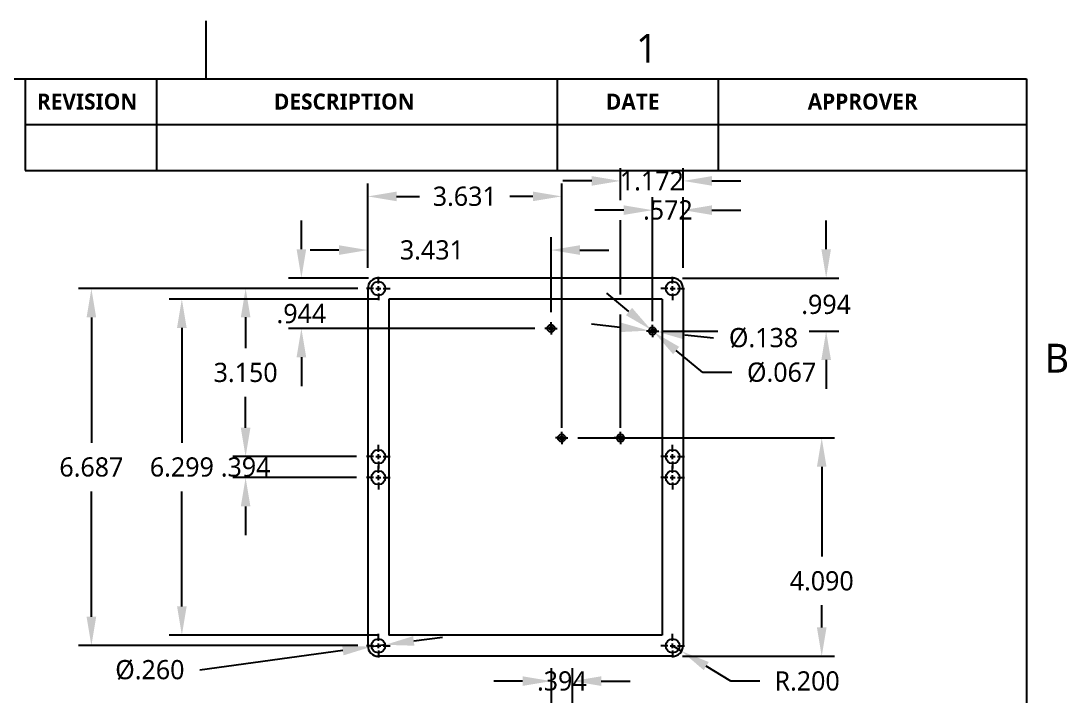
# Model space of a CAD drawing. Extents: x 0 to 11, y 0 to 8.5.
# Drawn here: x 4.36 to 10.89, y 4.26 to 8.48 of the extents above; entities that cross this region are included whole.
import ezdxf

# ---------------------------------------------------------------- set-up
doc = ezdxf.new("R2010")
doc.units = 0
doc.header["$LTSCALE"] = 0.5
doc.header["$MEASUREMENT"] = 0
doc.header["$PDMODE"] = 33
doc.header["$PDSIZE"] = 0.03937
doc.linetypes.add('CENTER', pattern=[0.72, 0.45, -0.09, 0.09, -0.09])
doc.layers.get('DEFPOINTS').update_dxf_attribs({"linetype": 'CONTINUOUS'})
for name, color, linetype in [('ANNOTATION_TEXT', 7, 'CONTINUOUS'), ('BORDER_FRAME', 7, 'CONTINUOUS'), ('BORDER_ZONES', 7, 'CONTINUOUS'), ('CENTERMARKS', 7, 'CONTINUOUS'), ('TABLES', 7, 'CONTINUOUS'), ('VISIBLE', 7, 'CONTINUOUS')]:
    doc.layers.add(name, color=color, linetype=linetype)
doc.styles.add('ONSHAPE-STANDARD', font='NotoSans-Regular.ttf')
doc.styles.add('ONSHAPE-STANDARD-DIMENSION', font='')
doc.styles.add('ONSHAPE-STANDARD-TABLE-DAT', font='NotoSans-Regular.ttf')
doc.styles.get('ONSHAPE-STANDARD-DIMENSION').set_extended_font_data('Noto Sans')
doc.dimstyles.new('ONSHAPE-STANDARD$0', dxfattribs={"dimtxt": 0.12, "dimasz": 0.18, "dimexe": 0.08, "dimexo": 0.0625, "dimgap": 0.09, "dimtad": 0, "dimtih": 1, "dimtoh": 1, "dimdec": 3, "dimzin": 7, "dimtxsty": 'ONSHAPE-STANDARD-DIMENSION', "dimcen": 0.09, "dimclrd": 7, "dimclre": 7, "dimclrt": 7, "dimadec": 1, "dimazin": 3, "dimtfac": 1, "dimtdec": 3, "dimtofl": 0, "dimtmove": 0, "dimatfit": 3, "dimtolj": 1, "dimtzin": 7})
doc.dimstyles.new('ONSHAPE-STANDARD$3', dxfattribs={"dimtxt": 0.12, "dimasz": 0.18, "dimexe": 0.08, "dimexo": 0.0625, "dimgap": 0.09, "dimtad": 0, "dimtih": 1, "dimtoh": 1, "dimdec": 3, "dimzin": 7, "dimtxsty": 'ONSHAPE-STANDARD-DIMENSION', "dimcen": 0, "dimclrd": 7, "dimclre": 7, "dimclrt": 7, "dimadec": 1, "dimazin": 3, "dimtfac": 1, "dimtdec": 3, "dimtofl": 0, "dimtmove": 0, "dimatfit": 3, "dimtolj": 1, "dimtzin": 7})
doc.dimstyles.new('ONSHAPE-STANDARD$4', dxfattribs={"dimtxt": 0.12, "dimasz": 0.18, "dimexe": 0.08, "dimexo": 0.0625, "dimgap": 0.09, "dimtad": 0, "dimtih": 1, "dimtoh": 1, "dimdec": 3, "dimzin": 7, "dimtxsty": 'ONSHAPE-STANDARD-DIMENSION', "dimcen": 0, "dimclrd": 7, "dimclre": 7, "dimclrt": 7, "dimadec": 1, "dimazin": 3, "dimtfac": 1, "dimtdec": 3, "dimtofl": 0, "dimtmove": 0, "dimatfit": 3, "dimtolj": 1, "dimtzin": 7})

# ---------------------------------------------------------------- blocks, each defined once
blk = doc.blocks.new('*T3')
at = {"layer": 'TABLES', "color": 0, "linetype": 'BYBLOCK'}
for p, q in [((0, 0), (6.25, 0)), ((0, 0), (0, -0.5733)), ((0.8194, 0), (0.8194, -0.5733)), ((3.3211, 0), (3.3211, -0.5733)), ((4.3259, 0), (4.3259, -0.5733)), ((6.25, 0), (6.25, -0.5733)), ((0, -0.2867), (6.25, -0.2867)), ((0, -0.5733), (6.25, -0.5733))]:
    blk.add_line(p, q, dxfattribs=at)
at = {"layer": 'TABLES', "color": 0, "char_height": 0.1, "attachment_point": 4, "style": 'ONSHAPE-STANDARD-TABLE-DAT'}
for s, insert, width in [('{\\fNoto Sans|b1|i0|c0|p0;\\W0.38567; }{\\fNoto Sans|b1|i0|c0|p0;REVISION}', (0.06, -0.1433), 0.699411), ('{\\fNoto Sans|b1|i0|c0|p0;\\W9.93595;  }{\\fNoto Sans|b1|i0|c0|p0;DESCRIPTION}', (0.8794, -0.1433), 2.381656), ('{\\fNoto Sans|b1|i0|c0|p0;\\W7.19404; }{\\fNoto Sans|b1|i0|c0|p0;DATE}', (3.3811, -0.1433), 0.88484), ('{\\fNoto Sans|b1|i0|c0|p0;\\W7.36235;  }{\\fNoto Sans|b1|i0|c0|p0;APPROVER}', (4.3859, -0.1433), 1.804093)]:
    blk.add_mtext(s, dxfattribs=dict(at, insert=insert, width=width))
blk = doc.blocks.new('*D6')
at = {"layer": 'ANNOTATION_TEXT', "color": 7}
for p, q in [((6.4649, 6.8091), (4.7217, 6.8091)), ((4.8017, 6.6291), (4.8017, 5.8463)), ((4.8017, 4.7599), (4.8017, 5.5427)), ((6.4649, 4.5799), (4.7217, 4.5799))]:
    blk.add_line(p, q, dxfattribs=at)
for points in [[(4.8317, 6.6291), (4.7717, 6.6291), (4.8017, 6.8091)], [(4.7717, 4.7599), (4.8317, 4.7599), (4.8017, 4.5799)]]:
    blk.add_solid(points, dxfattribs=at)
at = {"layer": 'DEFPOINTS', "color": 0}
for p in [(6.5274, 6.8091), (4.8017, 4.5799), (6.5274, 4.5799)]:
    blk.add_point(p, dxfattribs=at)
at = {"layer": 'ANNOTATION_TEXT', "color": 7, "insert": (4.8017, 5.6945), "char_height": 0.12, "attachment_point": 5, "style": 'ONSHAPE-STANDARD-DIMENSION'}
blk.add_mtext('\\A1;6.687', dxfattribs=at)
blk = doc.blocks.new('*D7')
at = {"layer": 'ANNOTATION_TEXT', "color": 7}
for p, q in [((6.5961, 6.7444), (5.2865, 6.7444)), ((5.3665, 6.5644), (5.3665, 5.8463)), ((5.3665, 4.8246), (5.3665, 5.5427)), ((6.5961, 4.6446), (5.2865, 4.6446))]:
    blk.add_line(p, q, dxfattribs=at)
for points in [[(5.3965, 6.5644), (5.3365, 6.5644), (5.3665, 6.7444)], [(5.3365, 4.8246), (5.3965, 4.8246), (5.3665, 4.6446)]]:
    blk.add_solid(points, dxfattribs=at)
at = {"layer": 'DEFPOINTS', "color": 0}
for p in [(6.6586, 6.7444), (5.3665, 4.6446), (6.6586, 4.6446)]:
    blk.add_point(p, dxfattribs=at)
at = {"layer": 'ANNOTATION_TEXT', "color": 7, "insert": (5.3665, 5.6945), "char_height": 0.12, "attachment_point": 5, "style": 'ONSHAPE-STANDARD-DIMENSION'}
blk.add_mtext('\\A1;6.299', dxfattribs=at)
blk = doc.blocks.new('*D8')
at = {"layer": 'ANNOTATION_TEXT', "color": 7}
for p, q in [((6.6359, 4.5849), (6.5501, 4.5732)), ((6.8143, 4.6091), (6.9926, 4.6334)), ((6.3718, 4.5489), (5.479, 4.4273))]:
    blk.add_line(p, q, dxfattribs=at)
for points in [[(6.8102, 4.6389), (6.8183, 4.5794), (6.6359, 4.5849)], [(6.3758, 4.5192), (6.3677, 4.5786), (6.5501, 4.5732)]]:
    blk.add_solid(points, dxfattribs=at)
at = {"layer": 'DEFPOINTS', "color": 0}
for p in [(6.5501, 4.5732), (6.6359, 4.5849)]:
    blk.add_point(p, dxfattribs=at)
at = {"layer": 'ANNOTATION_TEXT', "color": 7, "insert": (5.1668, 4.4273), "char_height": 0.12, "attachment_point": 5, "style": 'ONSHAPE-STANDARD-DIMENSION'}
blk.add_mtext('\\A1;%%c.260', dxfattribs=at)
blk = doc.blocks.new('*D9')
at = {"layer": 'ANNOTATION_TEXT', "color": 7}
for p, q in [((5.7646, 5.9401), (5.7646, 6.1201)), ((6.4569, 5.7601), (5.6846, 5.7601)), ((6.4569, 5.6289), (5.6846, 5.6289)), ((5.7646, 5.4489), (5.7646, 5.2689))]:
    blk.add_line(p, q, dxfattribs=at)
for points in [[(5.7346, 5.9401), (5.7946, 5.9401), (5.7646, 5.7601)], [(5.7946, 5.4489), (5.7346, 5.4489), (5.7646, 5.6289)]]:
    blk.add_solid(points, dxfattribs=at)
at = {"layer": 'DEFPOINTS', "color": 0}
for p in [(6.5194, 5.7601), (5.7646, 5.6289), (6.5194, 5.6289)]:
    blk.add_point(p, dxfattribs=at)
at = {"layer": 'ANNOTATION_TEXT', "color": 7, "insert": (5.7646, 5.6945), "char_height": 0.12, "attachment_point": 5, "style": 'ONSHAPE-STANDARD-DIMENSION'}
blk.add_mtext('\\A1;.394', dxfattribs=at)
blk = doc.blocks.new('*D10')
at = {"layer": 'ANNOTATION_TEXT', "color": 7}
for p, q in [((6.4569, 6.81), (5.6846, 6.81)), ((5.7646, 6.63), (5.7646, 6.4369)), ((5.7646, 5.9401), (5.7646, 6.1332)), ((6.4569, 5.7601), (5.6846, 5.7601))]:
    blk.add_line(p, q, dxfattribs=at)
for points in [[(5.7946, 6.63), (5.7346, 6.63), (5.7646, 6.81)], [(5.7346, 5.9401), (5.7946, 5.9401), (5.7646, 5.7601)]]:
    blk.add_solid(points, dxfattribs=at)
at = {"layer": 'DEFPOINTS', "color": 0}
for p in [(6.5194, 6.81), (5.7646, 5.7601), (6.5194, 5.7601)]:
    blk.add_point(p, dxfattribs=at)
at = {"layer": 'ANNOTATION_TEXT', "color": 7, "insert": (5.7646, 6.2851), "char_height": 0.12, "attachment_point": 5, "style": 'ONSHAPE-STANDARD-DIMENSION'}
blk.add_mtext('\\A1;3.150', dxfattribs=at)
blk = doc.blocks.new('*D11')
at = {"layer": 'ANNOTATION_TEXT', "color": 7}
for p, q in [((8.4294, 4.5799), (8.4862, 4.5454)), ((8.7939, 4.3584), (8.64, 4.4519)), ((8.9739, 4.3584), (8.7939, 4.3584))]:
    blk.add_line(p, q, dxfattribs=at)
blk.add_solid([(8.6556, 4.4775), (8.6245, 4.4263), (8.4862, 4.5454)], dxfattribs=at)
at = {"layer": 'DEFPOINTS', "color": 0}
for p in [(8.4294, 4.5799), (8.4862, 4.5454)]:
    blk.add_point(p, dxfattribs=at)
at = {"layer": 'ANNOTATION_TEXT', "color": 7, "insert": (9.2697, 4.3584), "char_height": 0.12, "attachment_point": 5, "style": 'ONSHAPE-STANDARD-DIMENSION'}
blk.add_mtext('\\A1;R.200', dxfattribs=at)
blk = doc.blocks.new('*D12')
at = {"layer": 'ANNOTATION_TEXT', "color": 7}
for p, q in [((8.1034, 6.5674), (7.9246, 6.5877)), ((8.2823, 6.547), (8.3279, 6.5418)), ((8.5067, 6.5214), (8.6856, 6.501))]:
    blk.add_line(p, q, dxfattribs=at)
for points in [[(8.1, 6.5376), (8.1068, 6.5972), (8.2823, 6.547)], [(8.5101, 6.5512), (8.5034, 6.4916), (8.3279, 6.5418)]]:
    blk.add_solid(points, dxfattribs=at)
at = {"layer": 'DEFPOINTS', "color": 0}
for p in [(8.2823, 6.547), (8.3279, 6.5418)]:
    blk.add_point(p, dxfattribs=at)
at = {"layer": 'ANNOTATION_TEXT', "color": 7, "insert": (8.9977, 6.501), "char_height": 0.12, "attachment_point": 5, "style": 'ONSHAPE-STANDARD-DIMENSION'}
blk.add_mtext('\\A1;%%c.138', dxfattribs=at)
blk = doc.blocks.new('*D13')
at = {"layer": 'ANNOTATION_TEXT', "color": 7}
for p, q in [((8.1578, 6.6662), (8.019, 6.7808)), ((8.6188, 6.2851), (8.4524, 6.4226)), ((8.7988, 6.2851), (8.6188, 6.2851))]:
    blk.add_line(p, q, dxfattribs=at)
for points in [[(8.1386, 6.643), (8.1769, 6.6893), (8.2965, 6.5515)], [(8.4715, 6.4457), (8.4333, 6.3995), (8.3137, 6.5373)]]:
    blk.add_solid(points, dxfattribs=at)
at = {"layer": 'DEFPOINTS', "color": 0}
for p in [(8.2965, 6.5515), (8.3137, 6.5373)]:
    blk.add_point(p, dxfattribs=at)
at = {"layer": 'ANNOTATION_TEXT', "color": 7, "insert": (9.1106, 6.2851), "char_height": 0.12, "attachment_point": 5, "style": 'ONSHAPE-STANDARD-DIMENSION'}
blk.add_mtext('\\A1;%%c.067', dxfattribs=at)
blk = doc.blocks.new('*D14')
at = {"layer": 'ANNOTATION_TEXT', "color": 7}
for p, q in [((6.1128, 7.0556), (6.1128, 7.2356)), ((6.5314, 6.8756), (6.0328, 6.8756)), ((7.5694, 6.561), (6.0328, 6.561)), ((6.1128, 6.381), (6.1128, 6.201))]:
    blk.add_line(p, q, dxfattribs=at)
for points in [[(6.0828, 7.0556), (6.1428, 7.0556), (6.1128, 6.8756)], [(6.1428, 6.381), (6.0828, 6.381), (6.1128, 6.561)]]:
    blk.add_solid(points, dxfattribs=at)
at = {"layer": 'DEFPOINTS', "color": 0}
for p in [(6.1128, 6.8756), (6.5939, 6.8756), (7.6319, 6.561)]:
    blk.add_point(p, dxfattribs=at)
at = {"layer": 'ANNOTATION_TEXT', "color": 7, "insert": (6.1128, 6.6526), "char_height": 0.12, "attachment_point": 5, "style": 'ONSHAPE-STANDARD-DIMENSION'}
blk.add_mtext('\\A1;.944', dxfattribs=at)
blk = doc.blocks.new('*D15')
at = {"layer": 'ANNOTATION_TEXT', "color": 7}
for p, q in [((6.5274, 6.9381), (6.5274, 7.13)), ((7.671, 6.6626), (7.671, 7.13)), ((6.3474, 7.05), (6.1674, 7.05)), ((7.851, 7.05), (8.031, 7.05))]:
    blk.add_line(p, q, dxfattribs=at)
for points in [[(6.3474, 7.02), (6.3474, 7.08), (6.5274, 7.05)], [(7.851, 7.08), (7.851, 7.02), (7.671, 7.05)]]:
    blk.add_solid(points, dxfattribs=at)
at = {"layer": 'DEFPOINTS', "color": 0}
for p in [(6.5274, 7.05), (6.5274, 6.8091), (7.671, 6.6001)]:
    blk.add_point(p, dxfattribs=at)
at = {"layer": 'ANNOTATION_TEXT', "color": 7, "insert": (6.9275, 7.05), "char_height": 0.12, "attachment_point": 5, "style": 'ONSHAPE-STANDARD-DIMENSION'}
blk.add_mtext('\\A1;3.431', dxfattribs=at)
blk = doc.blocks.new('*D16')
at = {"layer": 'ANNOTATION_TEXT', "color": 7}
for p, q in [((9.3885, 7.0556), (9.3885, 7.2356)), ((8.4919, 6.8756), (9.4685, 6.8756)), ((8.3676, 6.5444), (8.7131, 6.5444)), ((9.2823, 6.5444), (9.4685, 6.5444)), ((9.3885, 6.3644), (9.3885, 6.1844))]:
    blk.add_line(p, q, dxfattribs=at)
for points in [[(9.3585, 7.0556), (9.4185, 7.0556), (9.3885, 6.8756)], [(9.4185, 6.3644), (9.3585, 6.3644), (9.3885, 6.5444)]]:
    blk.add_solid(points, dxfattribs=at)
at = {"layer": 'DEFPOINTS', "color": 0}
for p in [(8.4294, 6.8756), (9.3885, 6.8756), (8.3051, 6.5444)]:
    blk.add_point(p, dxfattribs=at)
at = {"layer": 'ANNOTATION_TEXT', "color": 7, "insert": (9.3885, 6.71), "char_height": 0.12, "attachment_point": 5, "style": 'ONSHAPE-STANDARD-DIMENSION'}
blk.add_mtext('\\A1;.994', dxfattribs=at)
blk = doc.blocks.new('*D17')
at = {"layer": 'ANNOTATION_TEXT', "color": 7}
for p, q in [((8.3051, 6.6069), (8.3051, 7.3794)), ((8.4959, 6.9381), (8.4959, 7.3794)), ((8.1251, 7.2994), (7.9451, 7.2994)), ((8.6759, 7.2994), (8.8559, 7.2994))]:
    blk.add_line(p, q, dxfattribs=at)
for points in [[(8.1251, 7.2694), (8.1251, 7.3294), (8.3051, 7.2994)], [(8.6759, 7.3294), (8.6759, 7.2694), (8.4959, 7.2994)]]:
    blk.add_solid(points, dxfattribs=at)
at = {"layer": 'DEFPOINTS', "color": 0}
for p in [(8.4959, 7.2994), (8.4959, 6.8091), (8.3051, 6.5444)]:
    blk.add_point(p, dxfattribs=at)
at = {"layer": 'ANNOTATION_TEXT', "color": 7, "insert": (8.4005, 7.2994), "char_height": 0.12, "attachment_point": 5, "style": 'ONSHAPE-STANDARD-DIMENSION'}
blk.add_mtext('\\A1;.572', dxfattribs=at)
blk = doc.blocks.new('*D18')
at = {"layer": 'ANNOTATION_TEXT', "color": 7}
for p, q in [((8.1051, 7.3619), (8.1051, 7.5618)), ((8.4959, 7.4243), (8.4959, 7.5618)), ((7.9251, 7.4818), (7.7451, 7.4818)), ((8.6759, 7.4818), (8.8559, 7.4818)), ((8.1051, 6.7722), (8.1051, 7.2369)), ((8.4959, 6.9381), (8.4959, 7.1757)), ((8.1051, 5.9393), (8.1051, 6.6472))]:
    blk.add_line(p, q, dxfattribs=at)
for points in [[(7.9251, 7.4518), (7.9251, 7.5118), (8.1051, 7.4818)], [(8.6759, 7.5118), (8.6759, 7.4518), (8.4959, 7.4818)]]:
    blk.add_solid(points, dxfattribs=at)
at = {"layer": 'DEFPOINTS', "color": 0}
for p in [(8.4959, 7.4818), (8.4959, 6.8091), (8.1051, 5.8768)]:
    blk.add_point(p, dxfattribs=at)
at = {"layer": 'ANNOTATION_TEXT', "color": 7, "insert": (8.3005, 7.4818), "char_height": 0.12, "attachment_point": 5, "style": 'ONSHAPE-STANDARD-DIMENSION'}
blk.add_mtext('\\A1;1.172', dxfattribs=at)
blk = doc.blocks.new('*D19')
at = {"layer": 'ANNOTATION_TEXT', "color": 7}
for p, q in [((6.5274, 6.9381), (6.5274, 7.4651)), ((7.7376, 5.9393), (7.7376, 7.4651)), ((6.7074, 7.3851), (6.8505, 7.3851)), ((7.5576, 7.3851), (7.4145, 7.3851))]:
    blk.add_line(p, q, dxfattribs=at)
for points in [[(6.7074, 7.4151), (6.7074, 7.3551), (6.5274, 7.3851)], [(7.5576, 7.3551), (7.5576, 7.4151), (7.7376, 7.3851)]]:
    blk.add_solid(points, dxfattribs=at)
at = {"layer": 'DEFPOINTS', "color": 0}
for p in [(6.5274, 7.3851), (6.5274, 6.8091), (7.7376, 5.8768)]:
    blk.add_point(p, dxfattribs=at)
at = {"layer": 'ANNOTATION_TEXT', "color": 7, "insert": (7.1325, 7.3851), "char_height": 0.12, "attachment_point": 5, "style": 'ONSHAPE-STANDARD-DIMENSION'}
blk.add_mtext('\\A1;3.631', dxfattribs=at)
blk = doc.blocks.new('*D20')
at = {"layer": 'ANNOTATION_TEXT', "color": 7}
for p, q in [((7.8392, 5.8768), (9.441, 5.8768)), ((9.361, 5.6968), (9.361, 5.1356)), ((9.361, 4.6934), (9.361, 4.8319)), ((8.4919, 4.5134), (9.441, 4.5134))]:
    blk.add_line(p, q, dxfattribs=at)
for points in [[(9.391, 5.6968), (9.331, 5.6968), (9.361, 5.8768)], [(9.331, 4.6934), (9.391, 4.6934), (9.361, 4.5134)]]:
    blk.add_solid(points, dxfattribs=at)
at = {"layer": 'DEFPOINTS', "color": 0}
for p in [(7.7767, 5.8768), (8.4294, 4.5134), (9.361, 4.5134)]:
    blk.add_point(p, dxfattribs=at)
at = {"layer": 'ANNOTATION_TEXT', "color": 7, "insert": (9.361, 4.9837), "char_height": 0.12, "attachment_point": 5, "style": 'ONSHAPE-STANDARD-DIMENSION'}
blk.add_mtext('\\A1;4.090', dxfattribs=at)
blk = doc.blocks.new('*D29')
at = {"layer": 'ANNOTATION_TEXT', "color": 7}
for p, q in [((7.673, 4.0436), (7.673, 4.4384)), ((7.8043, 3.9605), (7.8043, 4.4384)), ((7.493, 4.3584), (7.313, 4.3584)), ((7.9843, 4.3584), (8.1643, 4.3584)), ((7.673, 3.4422), (7.673, 3.795)), ((7.8043, 3.4422), (7.8043, 3.8355)), ((7.673, 3.1683), (7.673, 3.3172)), ((7.8043, 3.1683), (7.8043, 3.3172))]:
    blk.add_line(p, q, dxfattribs=at)
for points in [[(7.493, 4.3284), (7.493, 4.3884), (7.673, 4.3584)], [(7.9843, 4.3884), (7.9843, 4.3284), (7.8043, 4.3584)]]:
    blk.add_solid(points, dxfattribs=at)
at = {"layer": 'DEFPOINTS', "color": 0}
for p in [(7.673, 4.3584), (7.673, 3.1058), (7.8043, 3.1058)]:
    blk.add_point(p, dxfattribs=at)
at = {"layer": 'ANNOTATION_TEXT', "color": 7, "insert": (7.7386, 4.3584), "char_height": 0.12, "attachment_point": 5, "style": 'ONSHAPE-STANDARD-DIMENSION'}
blk.add_mtext('\\A1;.394', dxfattribs=at)

msp = doc.modelspace()

# ---------------------------------------------------------------- linework, layer by layer
at = {"layer": 'BORDER_FRAME'}
for p, q in [((0.399, 8.12), (10.639, 8.12)), ((10.639, 8.12), (10.639, 0.38))]:
    msp.add_line(p, q, dxfattribs=at)
at = {"layer": 'BORDER_ZONES'}
msp.add_line((5.519, 8.12), (5.519, 8.481), dxfattribs=at)
at = {"layer": 'CENTERMARKS', "linetype": 'CENTER'}
for p, q in [((6.59302, 6.8403), (6.59302, 6.88361)), ((8.43029, 6.8403), (8.43029, 6.88361)), ((6.5627, 6.80999), (6.51939, 6.80999)), ((6.62333, 6.80999), (6.66664, 6.80999)), ((8.39997, 6.80999), (8.35666, 6.80999)), ((8.4606, 6.80999), (8.50391, 6.80999)), ((6.59302, 6.77967), (6.59302, 6.73637)), ((8.43029, 6.77967), (8.43029, 6.73637)), ((7.67097, 6.57711), (7.67097, 6.60008)), ((7.65489, 6.56104), (7.63193, 6.56104)), ((7.67097, 6.54496), (7.67097, 6.522)), ((7.68705, 6.56104), (7.71001, 6.56104)), ((8.28901, 6.54437), (8.26605, 6.54437)), ((8.30509, 6.56045), (8.30509, 6.58341)), ((8.32117, 6.54437), (8.34413, 6.54437)), ((8.30509, 6.52829), (8.30509, 6.50533)), ((7.73764, 5.89286), (7.73764, 5.91583)), ((8.10509, 5.89286), (8.10509, 5.91583)), ((6.59302, 5.79043), (6.59302, 5.83374)), ((7.72156, 5.87679), (7.69859, 5.87679)), ((7.73764, 5.86071), (7.73764, 5.83774)), ((7.75371, 5.87679), (7.77668, 5.87679)), ((8.08901, 5.87679), (8.06605, 5.87679)), ((8.10509, 5.86071), (8.10509, 5.83774)), ((8.12117, 5.87679), (8.14413, 5.87679)), ((8.43029, 5.79043), (8.43029, 5.83374)), ((6.5627, 5.76012), (6.51939, 5.76012)), ((6.62333, 5.76012), (6.66664, 5.76012)), ((8.39997, 5.76012), (8.35666, 5.76012)), ((8.4606, 5.76012), (8.50391, 5.76012)), ((6.59302, 5.7298), (6.59302, 5.6865)), ((6.59302, 5.6592), (6.59302, 5.70251)), ((8.43029, 5.7298), (8.43029, 5.6865)), ((8.43029, 5.6592), (8.43029, 5.70251)), ((6.5627, 5.62888), (6.51939, 5.62888)), ((6.62333, 5.62888), (6.66664, 5.62888)), ((8.39997, 5.62888), (8.35666, 5.62888)), ((8.4606, 5.62888), (8.50391, 5.62888)), ((6.59302, 5.59857), (6.59302, 5.55526)), ((8.43029, 5.59857), (8.43029, 5.55526)), ((6.59302, 4.60933), (6.59302, 4.65264)), ((8.43029, 4.60933), (8.43029, 4.65264)), ((6.5627, 4.57902), (6.51939, 4.57902)), ((6.62333, 4.57902), (6.66664, 4.57902)), ((8.39997, 4.57902), (8.35666, 4.57902)), ((8.4606, 4.57902), (8.50391, 4.57902)), ((6.59302, 4.5487), (6.59302, 4.50539)), ((8.43029, 4.5487), (8.43029, 4.50539))]:
    msp.add_line(p, q, dxfattribs=at)
at = {"layer": 'CENTERMARKS', "linetype": 'CONTINUOUS'}
for p, q in [((6.57786, 6.80999), (6.60817, 6.80999)), ((6.59302, 6.79483), (6.59302, 6.82514)), ((8.41513, 6.80999), (8.44544, 6.80999)), ((8.43029, 6.79483), (8.43029, 6.82514)), ((7.66293, 6.56104), (7.67901, 6.56104)), ((7.67097, 6.553), (7.67097, 6.56908)), ((8.29705, 6.54437), (8.31313, 6.54437)), ((8.30509, 6.53633), (8.30509, 6.55241)), ((7.73764, 5.86875), (7.73764, 5.88482)), ((8.10509, 5.86875), (8.10509, 5.88482)), ((7.7296, 5.87679), (7.74567, 5.87679)), ((8.09705, 5.87679), (8.11313, 5.87679)), ((6.57786, 5.76012), (6.60817, 5.76012)), ((6.59302, 5.74496), (6.59302, 5.77528)), ((8.41513, 5.76012), (8.44544, 5.76012)), ((8.43029, 5.74496), (8.43029, 5.77528)), ((6.57786, 5.62888), (6.60817, 5.62888)), ((6.59302, 5.61373), (6.59302, 5.64404)), ((8.41513, 5.62888), (8.44544, 5.62888)), ((8.43029, 5.61373), (8.43029, 5.64404)), ((6.57786, 4.57902), (6.60817, 4.57902)), ((6.59302, 4.56386), (6.59302, 4.59417)), ((8.41513, 4.57902), (8.44544, 4.57902)), ((8.43029, 4.56386), (8.43029, 4.59417))]:
    msp.add_line(p, q, dxfattribs=at)
at = {"layer": 'VISIBLE'}
for p, q in [((8.42937, 6.8756), (6.59393, 6.8756)), ((6.5274, 6.80907), (6.5274, 4.57993)), ((8.4959, 6.80907), (8.4959, 4.57993)), ((6.65863, 6.74437), (6.65863, 4.64463)), ((8.36467, 6.74437), (6.65863, 6.74437)), ((8.36467, 6.74437), (8.36467, 4.64463)), ((8.36467, 4.64463), (6.65863, 4.64463)), ((8.42937, 4.5134), (6.59393, 4.5134))]:
    msp.add_line(p, q, dxfattribs=at)
for centre, radius in [((6.59302, 6.80999), 0.04331), ((8.43029, 6.80999), 0.04331), ((7.67097, 6.56104), 0.02297), ((7.67097, 6.56104), 0.01115), ((8.30509, 6.54437), 0.02297), ((8.30509, 6.54437), 0.01115), ((7.73764, 5.87679), 0.02297), ((7.73764, 5.87679), 0.01115), ((8.10509, 5.87679), 0.02297), ((8.10509, 5.87679), 0.01115), ((6.59302, 5.76012), 0.04331), ((8.43029, 5.76012), 0.04331), ((6.59302, 5.62888), 0.04331), ((8.43029, 5.62888), 0.04331), ((6.59302, 4.57902), 0.04331), ((8.43029, 4.57902), 0.04331)]:
    msp.add_circle(centre, radius, dxfattribs=at)
for centre, start, end in [((6.59393, 6.80907), 90, 180), ((8.42937, 6.80907), 360, 90), ((6.59393, 4.57993), 180, 270), ((8.42937, 4.57993), 270, 0)]:
    msp.add_arc(centre, 0.06653, start, end, dxfattribs=at)

# ---------------------------------------------------------------- block references
at = {"layer": 'TABLES'}
msp.add_blockref('*T3', (4.389, 8.12), dxfattribs=at)

# ---------------------------------------------------------------- texts
at = {"layer": 'BORDER_ZONES', "char_height": 0.18, "attachment_point": 5, "style": 'ONSHAPE-STANDARD'}
for s, insert in [('1', (8.269, 8.31)), ('B', (10.829, 6.375))]:
    msp.add_mtext(s, dxfattribs=dict(at, insert=insert))

# ---------------------------------------------------------------- dimensions: what is measured, and where the dimension line sits
at = {"layer": 'ANNOTATION_TEXT'}
for base, p1, p2, picture, middle in [((8.4959, 7.48176), (8.10509, 5.87679, -0.26247), (8.4959, 6.80907, 0.45932), '*D18', (8.3005, 7.48176)), ((6.5274, 7.3851), (7.73764, 5.87679, -0.26247), (6.5274, 6.80907, 0.45932), '*D19', (7.13252, 7.3851)), ((8.4959, 7.29941), (8.30509, 6.54437, -0.26247), (8.4959, 6.80907, 0.45932), '*D17', (8.4005, 7.29941)), ((6.5274, 7.05003), (7.67097, 6.60008, -0.26247), (6.5274, 6.80907, 0.45932), '*D15', (6.9275, 7.05003))]:
    dim = msp.add_linear_dim(base=base, p1=p1, p2=p2, dimstyle='ONSHAPE-STANDARD$0', override={"dimlfac": 3, "dimpost": ''}, dxfattribs=at)
    dim.commit()
    dim.dimension.update_dxf_attribs({"geometry": picture, "text_midpoint": middle, "dimtype": 160})
for base, p1, p2, angle, picture, middle, dimtype in [((6.11276, 6.8756), (7.63193, 6.56104, -0.26247), (6.59393, 6.8756, 0.45932), 90, '*D14', (6.11276, 6.65257), 160), ((9.38848, 6.8756), (8.30509, 6.54437, -0.26247), (8.42937, 6.8756, 0.45932), 90, '*D16', (9.38848, 6.70999), 160), ((4.80171, 4.57993), (6.5274, 6.80907, 0.45932), (6.5274, 4.57993, 0.45932), 270, '*D6', (4.80171, 5.6945), 161), ((5.76463, 5.76012), (6.51939, 6.80999, 0.45932), (6.51939, 5.76012, 0.45932), 90, '*D10', (5.76463, 6.28505), 160), ((5.36649, 4.64463), (6.65863, 6.74437, 0.45932), (6.65863, 4.64463, 0.45932), 270, '*D7', (5.36649, 5.6945), 161), ((5.76463, 5.62888), (6.51939, 5.76012, 0.45932), (6.51939, 5.62888, 0.45932), 90, '*D9', (5.76463, 5.6945), 160), ((9.36099, 4.5134), (7.77668, 5.87679, -0.26247), (8.42937, 4.5134, 0.45932), 90, '*D20', (9.36099, 4.98373), 160), ((7.67302, 4.35841), (7.80426, 3.10581, -1.04987), (7.67302, 3.10581, -1.04987), 180, '*D29', (7.73864, 4.35841), 161)]:
    dim = msp.add_linear_dim(base=base, p1=p1, p2=p2, angle=angle, dimstyle='ONSHAPE-STANDARD$0', override={"dimlfac": 3, "dimpost": ''}, dxfattribs=at)
    dim.commit()
    dim.dimension.update_dxf_attribs({"geometry": picture, "text_midpoint": middle, "dimtype": dimtype})
for p1, p2, picture, middle in [((8.29649, 6.55148, -0.26247), (8.31369, 6.53726, -0.26247), '*D13', (9.1106, 6.28505)), ((8.28227, 6.54697, -0.26247), (8.32791, 6.54177, -0.26247), '*D12', (9.17769, 6.501)), ((6.63593, 4.58486, 0.45932), (6.55011, 4.57317, 0.45932), '*D8', (4.98678, 4.42732))]:
    dim = msp.add_diameter_dim_2p(p1=p1, p2=p2, dimstyle='ONSHAPE-STANDARD$3', override={"dimlfac": 3, "dimpost": '%%c<>', "dimtofl": 1, "dimtmove": 0, "dimatfit": 3}, dxfattribs=at)
    dim.commit()
    dim.dimension.update_dxf_attribs({"geometry": picture, "text_midpoint": middle, "dimtype": 163})
dim = msp.add_radius_dim(center=(8.42937, 4.57993, 0.45932), mpoint=(8.48623, 4.54538, 0.45932), dimstyle='ONSHAPE-STANDARD$4', override={"dimexe": 0.017418, "dimlfac": 3, "dimpost": 'R<>', "dimse1": 0, "dimtofl": 1, "dimtmove": 0, "dimatfit": 0}, dxfattribs=at)
dim.commit()
dim.dimension.update_dxf_attribs({"geometry": '*D11', "text_midpoint": (9.26974, 4.35841), "dimtype": 164})

doc.saveas('drawing.dxf')
